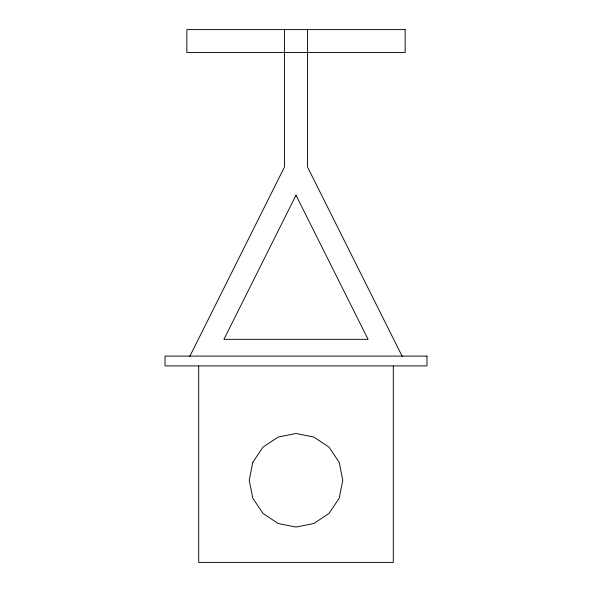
<?xml version="1.0" encoding="UTF-8"?>
<svg xmlns="http://www.w3.org/2000/svg" width="592" height="592" viewBox="0 0 592 592"><rect width="100%" height="100%" fill="white"/><g stroke="black" fill="none" stroke-linecap="round" stroke-linejoin="round"><path stroke-width="0.89" d="M189.736 356.488L284.537 166.87L284.537 29.6M402.264 356.488L307.463 166.87L307.463 29.6M393.303 365.915L393.303 562.4L198.697 562.4L198.697 365.915M252.784 462.374L249.217 480.275L252.784 498.175L262.922 513.353L278.099 523.491L296 527.058L313.901 523.491L329.078 513.353L339.216 498.175L342.783 480.275L339.216 462.374L329.078 447.197L313.901 437.059L296 433.499L278.099 437.059L262.922 447.197L252.784 462.374M296 195.197L223.931 339.334L368.069 339.334L296 195.197M405.15 29.6L186.85 29.6L186.85 52.518L405.15 52.518L405.15 29.6M426.965 356.095L165.035 356.095L165.035 365.915L426.965 365.915L426.965 356.095"/></g></svg>
